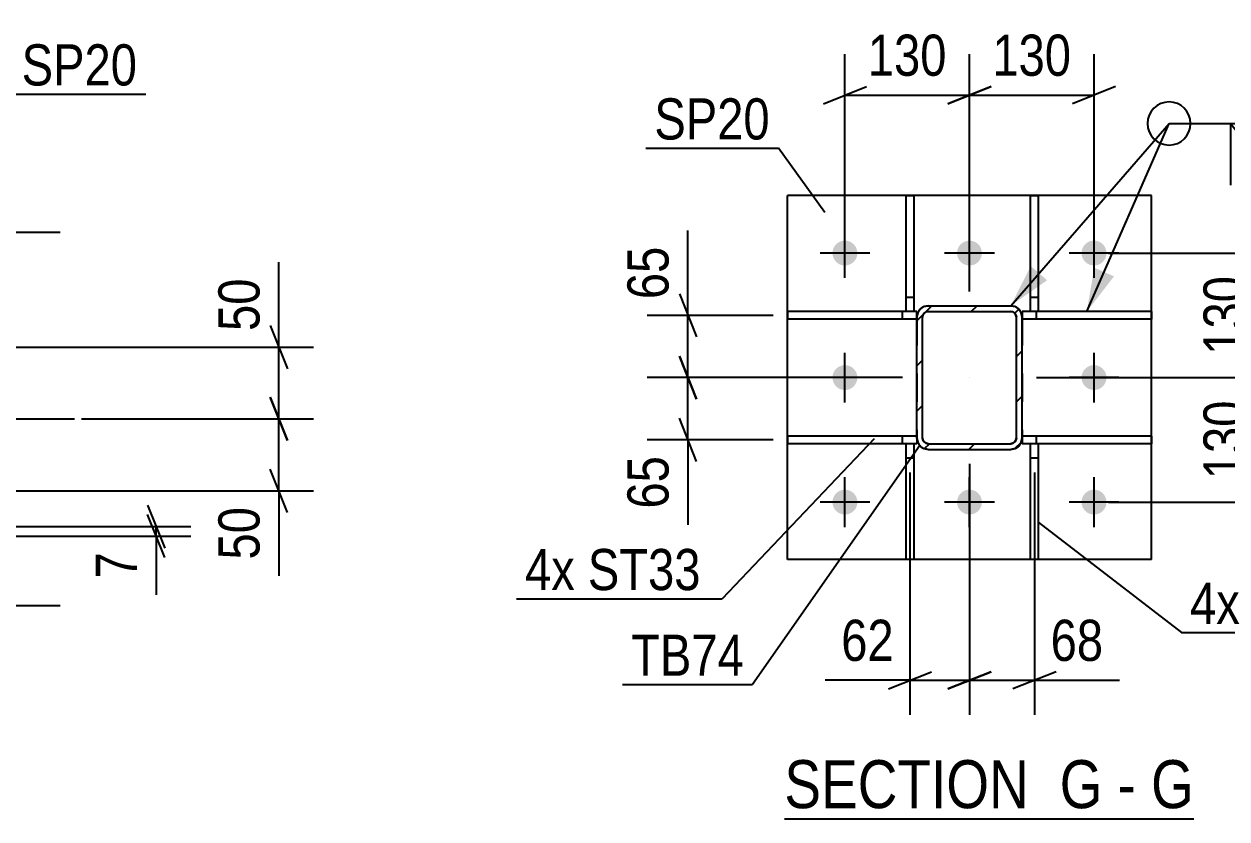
# Model space of a CAD drawing. Header units: millimetres. Extents: x 0 to 841, y 0 to 594.
# Drawn here: x 334.5 to 418.2, y 145 to 200.3 of the extents above; entities that cross this region are included whole.
import ezdxf

# ---------------------------------------------------------------- set-up
doc = ezdxf.new("R2010")
doc.units = ezdxf.units.MM
doc.linetypes.add('DXK_LINE_DOT2', pattern=[3.9198, 1.9599, -1.9599])
doc.linetypes.add('DXK_LINE_DOT3', pattern=[5.9187, 2.979, -0.9799, 0.9799, -0.9799])
doc.styles.add('Arial', font='ARIAL.TTF', dxfattribs={"height": 0.2})
doc.styles.add('Arial Narrow', font='ARIALN.TTF', dxfattribs={"height": 0.2})

# ---------------------------------------------------------------- blocks, each defined once
blk = doc.blocks.new('Unknown-318894806-17 - 2384')
at = {"color": 6, "linetype": 'Continuous'}
blk.add_line((387.39, 144.988), (415.891, 144.988), dxfattribs=at)
at = {"color": 0, "linetype": 'Continuous'}
for points in [[(405.498, 145.738), (405.498, 149.238), (387.39, 149.238), (387.39, 145.738)], [(409.532, 145.738), (409.532, 149.238), (406.548, 149.238), (406.548, 145.738)], [(411.857, 145.738), (411.857, 149.238), (410.582, 149.238), (410.582, 145.738)], [(415.891, 145.738), (415.891, 149.238), (412.907, 149.238), (412.907, 145.738)]]:
    blk.add_wipeout(points, dxfattribs=at)
at = {"color": 7, "linetype": 'Continuous', "style": 'Arial Narrow'}
for s, height, p in [('SECTION ', 3.3405, (387.39, 145.738)), ('G', 3.34, (406.548, 145.738)), ('G', 3.34, (412.907, 145.738)), ('-', 3.34, (410.582, 145.738))]:
    blk.add_text(s, height=height, dxfattribs=at).set_placement(p)
blk = doc.blocks.new('Part-318894806-6589 - 6559')
at = {"color": 2, "linetype": 'Continuous'}
for p, q in [((318.49, 180.336), (309.989, 180.336)), ((327.989, 180.336), (327.096, 180.336)), ((318.479, 165.336), (309.989, 165.336)), ((327.989, 165.336), (327.081, 165.336))]:
    blk.add_line(p, q, dxfattribs=at)
at = {"color": 7, "linetype": 'DXK_LINE_DOT2'}
for p, q in [((309.989, 165.336), (309.989, 180.336)), ((327.096, 180.336), (318.49, 180.336)), ((327.989, 180.336), (327.989, 165.336)), ((327.989, 179.736), (309.989, 179.736)), ((309.989, 165.936), (327.989, 165.936)), ((327.081, 165.336), (318.479, 165.336))]:
    blk.add_line(p, q, dxfattribs=at)
at = {"color": 7, "linetype": 'DXK_LINE_DOT3'}
blk.add_line((299.989, 172.836), (337.989, 172.836), dxfattribs=at)
blk = doc.blocks.new('Bolt-318894806-6635 - 6559')
at = {"linetype": 'Continuous'}
for points in [[(329.989, 184.536), (329.989, 187.136), (327.989, 187.136), (327.989, 184.536)], [(329.989, 184.536), (329.989, 187.136), (327.989, 187.136), (327.989, 184.536)], [(329.989, 184.536), (329.989, 187.136), (327.989, 187.136), (327.989, 184.536)], [(329.989, 171.536), (329.989, 174.136), (327.989, 174.136), (327.989, 171.536)], [(329.989, 171.536), (329.989, 174.136), (327.989, 174.136), (327.989, 171.536)], [(329.989, 158.536), (329.989, 161.136), (327.989, 161.136), (327.989, 158.536)], [(329.989, 158.536), (329.989, 161.136), (327.989, 161.136), (327.989, 158.536)], [(329.989, 158.536), (329.989, 161.136), (327.989, 161.136), (327.989, 158.536)]]:
    blk.add_hatch(color=1, dxfattribs=at).paths.add_polyline_path(points)
at = {"color": 1, "linetype": 'Continuous'}
for p, q in [((327.989, 187.136), (329.989, 187.136)), ((327.989, 187.136), (329.989, 187.136)), ((327.989, 187.136), (329.989, 187.136)), ((326.489, 185.836), (336.989, 185.836)), ((326.489, 185.836), (336.989, 185.836)), ((326.489, 185.836), (336.989, 185.836)), ((327.989, 184.536), (329.989, 184.536)), ((327.989, 184.536), (329.989, 184.536)), ((327.989, 184.536), (329.989, 184.536)), ((327.989, 174.136), (329.989, 174.136)), ((327.989, 174.136), (329.989, 174.136)), ((326.489, 172.836), (336.989, 172.836)), ((326.489, 172.836), (336.989, 172.836)), ((327.989, 171.536), (329.989, 171.536)), ((327.989, 171.536), (329.989, 171.536)), ((327.989, 161.136), (329.989, 161.136)), ((327.989, 161.136), (329.989, 161.136)), ((327.989, 161.136), (329.989, 161.136)), ((326.489, 159.836), (336.989, 159.836)), ((326.489, 159.836), (336.989, 159.836)), ((326.489, 159.836), (336.989, 159.836)), ((327.989, 158.536), (329.989, 158.536)), ((327.989, 158.536), (329.989, 158.536)), ((327.989, 158.536), (329.989, 158.536))]:
    blk.add_line(p, q, dxfattribs=at)
blk = doc.blocks.new('Part-318894806-2395 - 2384')
at = {"color": 2, "linetype": 'Continuous'}
for p, q in [((396.606, 171.638), (387.606, 171.638)), ((387.606, 171.638), (387.606, 171.104)), ((395.863, 171.104), (387.606, 171.104)), ((396.606, 171.104), (396.396, 171.104)), ((396.606, 171.506), (396.606, 171.104))]:
    blk.add_line(p, q, dxfattribs=at)
at = {"color": 7, "linetype": 'DXK_LINE_DOT2'}
for p, q in [((395.606, 171.104), (395.606, 171.638)), ((396.606, 171.506), (396.606, 171.638)), ((396.396, 171.104), (395.863, 171.104))]:
    blk.add_line(p, q, dxfattribs=at)
blk = doc.blocks.new('Part-318894806-2477 - 2384')
at = {"color": 2, "linetype": 'Continuous'}
for p, q in [((412.939, 180.304), (403.94, 180.304)), ((403.94, 180.304), (403.94, 179.904)), ((412.939, 180.304), (412.939, 179.771)), ((412.939, 179.771), (403.94, 179.771))]:
    blk.add_line(p, q, dxfattribs=at)
at = {"color": 7, "linetype": 'DXK_LINE_DOT2'}
for p, q in [((404.94, 179.771), (404.94, 180.304)), ((403.94, 179.904), (403.94, 179.771))]:
    blk.add_line(p, q, dxfattribs=at)
blk = doc.blocks.new('Part-318894806-2469 - 2384')
at = {"color": 2, "linetype": 'Continuous'}
for p, q in [((404.528, 180.311), (404.529, 188.371)), ((404.529, 188.371), (405.062, 188.371)), ((405.062, 188.371), (405.062, 180.311)), ((405.062, 180.311), (404.528, 180.311))]:
    blk.add_line(p, q, dxfattribs=at)
at = {"color": 7, "linetype": 'DXK_LINE_DOT2'}
blk.add_line((404.528, 181.311), (405.062, 181.311), dxfattribs=at)
blk = doc.blocks.new('Part-318894806-2487 - 2384')
at = {"color": 2, "linetype": 'Continuous'}
for p, q in [((404.529, 163.038), (404.529, 171.111)), ((404.529, 171.111), (405.062, 171.111)), ((405.062, 171.111), (405.062, 163.038)), ((405.062, 163.038), (404.529, 163.038))]:
    blk.add_line(p, q, dxfattribs=at)
at = {"color": 7, "linetype": 'DXK_LINE_DOT2'}
blk.add_line((404.529, 170.111), (405.062, 170.111), dxfattribs=at)
blk = doc.blocks.new('Bolt-318894806-2471 - 2384')
at = {"linetype": 'Continuous'}
for points in [[(390.739, 184.373, -1), (392.472, 184.373, -1)], [(399.406, 184.373, -1), (401.139, 184.373, -1)], [(408.072, 184.373, -1), (409.806, 184.373, -1)], [(390.739, 175.706, -1), (392.472, 175.706, -1)], [(408.072, 175.706, -1), (409.806, 175.706, -1)], [(390.739, 167.039, -1), (392.472, 167.039, -1)], [(399.406, 167.039, -1), (401.139, 167.039, -1)], [(408.072, 167.039, -1), (409.806, 167.039, -1)]]:
    blk.add_hatch(color=1, dxfattribs=at).paths.add_polyline_path(points)
at = {"color": 1, "linetype": 'Continuous'}
for p, q in [((391.606, 182.639), (391.606, 186.106)), ((400.272, 182.639), (400.272, 186.106)), ((408.939, 182.639), (408.939, 186.106)), ((393.339, 184.373), (389.872, 184.373)), ((402.006, 184.373), (398.539, 184.373)), ((410.672, 184.373), (407.206, 184.373)), ((391.606, 173.973), (391.606, 177.439)), ((408.939, 173.973), (408.939, 177.439)), ((393.339, 175.706), (389.872, 175.706)), ((410.672, 175.706), (407.206, 175.706)), ((391.606, 165.306), (391.606, 168.773)), ((400.272, 165.306), (400.272, 168.773)), ((408.939, 165.306), (408.939, 168.773)), ((393.339, 167.039), (389.872, 167.039)), ((402.006, 167.039), (398.539, 167.039)), ((410.672, 167.039), (407.206, 167.039))]:
    blk.add_line(p, q, dxfattribs=at)
blk = doc.blocks.new('Part-318894806-2492 - 2384')
at = {"color": 2, "linetype": 'Continuous'}
for p, q in [((395.862, 180.311), (395.862, 188.371)), ((395.862, 188.371), (396.396, 188.371)), ((396.396, 188.371), (396.395, 180.311)), ((396.395, 180.311), (395.862, 180.311))]:
    blk.add_line(p, q, dxfattribs=at)
at = {"color": 7, "linetype": 'DXK_LINE_DOT2'}
blk.add_line((395.862, 181.311), (396.395, 181.311), dxfattribs=at)
blk = doc.blocks.new('Part-318894806-2507 - 2384')
at = {"linetype": 'Continuous'}
h = blk.add_hatch(dxfattribs=at)
h.set_pattern_fill('', scale=0.7, style=0, pattern_type=0)
h.set_pattern_definition([(45, (403.7048, 180.4718), (-1.57154, 1.57154), [])])
h.paths.add_polyline_path([(403.878, 180.212), (403.705, 180.472), (403.445, 180.645), (403.139, 180.706), (397.406, 180.706), (397.1, 180.645), (396.84, 180.472), (396.667, 180.212), (396.606, 179.906), (396.606, 171.506), (396.667, 171.2), (396.84, 170.94), (397.1, 170.767), (397.406, 170.706), (403.139, 170.706), (403.445, 170.767), (403.705, 170.94), (403.878, 171.2), (403.939, 171.506), (403.939, 179.906)])
h.paths.add_polyline_path([(403.539, 171.506), (403.509, 171.353), (403.422, 171.223), (403.292, 171.137), (403.139, 171.106), (397.406, 171.106), (397.253, 171.137), (397.123, 171.223), (397.036, 171.353), (397.006, 171.506), (397.006, 179.906), (397.036, 180.059), (397.123, 180.189), (397.253, 180.276), (397.406, 180.306), (403.139, 180.306), (403.292, 180.276), (403.422, 180.189), (403.509, 180.059), (403.539, 179.906)])
at = {"color": 7, "linetype": 'DXK_LINE_DOT2'}
for p, q in [((396.606, 179.906), (396.667, 180.212)), ((397.036, 180.059), (397.006, 179.906)), ((397.123, 180.189), (397.036, 180.059)), ((397.1, 180.645), (397.406, 180.706)), ((397.253, 180.276), (397.123, 180.189)), ((397.406, 180.306), (397.253, 180.276)), ((397.406, 180.706), (403.139, 180.706)), ((397.406, 180.306), (403.139, 180.306)), ((403.139, 180.706), (403.445, 180.645)), ((403.292, 180.276), (403.139, 180.306)), ((403.422, 180.189), (403.292, 180.276)), ((403.509, 180.059), (403.422, 180.189)), ((403.539, 179.906), (403.509, 180.059)), ((403.878, 180.212), (403.939, 179.906)), ((396.606, 179.906), (396.606, 171.506)), ((397.006, 171.506), (397.006, 179.906)), ((403.539, 171.506), (403.539, 179.906)), ((403.939, 179.906), (403.939, 171.506)), ((396.667, 171.2), (396.606, 171.506)), ((397.006, 171.506), (397.036, 171.353)), ((397.036, 171.353), (397.123, 171.223)), ((397.406, 170.706), (397.1, 170.767)), ((397.123, 171.223), (397.253, 171.137)), ((397.253, 171.137), (397.406, 171.106)), ((397.406, 171.106), (403.139, 171.106)), ((403.139, 171.106), (403.292, 171.137)), ((403.445, 170.767), (403.139, 170.706)), ((403.292, 171.137), (403.422, 171.223)), ((403.422, 171.223), (403.509, 171.353)), ((403.509, 171.353), (403.539, 171.506)), ((403.939, 171.506), (403.878, 171.2)), ((397.406, 170.706), (403.139, 170.706))]:
    blk.add_line(p, q, dxfattribs=at)
at = {"color": 2, "linetype": 'Continuous'}
for p, q in [((396.667, 180.212), (396.606, 179.906)), ((397.006, 179.906), (397.036, 180.059)), ((397.036, 180.059), (397.123, 180.189)), ((397.406, 180.706), (397.1, 180.645)), ((397.123, 180.189), (397.253, 180.276)), ((397.253, 180.276), (397.406, 180.306)), ((397.406, 180.706), (403.139, 180.706)), ((397.406, 180.306), (403.139, 180.306)), ((403.445, 180.645), (403.139, 180.706)), ((403.139, 180.306), (403.292, 180.276)), ((403.292, 180.276), (403.422, 180.189)), ((403.422, 180.189), (403.509, 180.059)), ((403.509, 180.059), (403.539, 179.906)), ((403.939, 179.906), (403.878, 180.212)), ((396.606, 171.506), (396.606, 179.906)), ((397.006, 171.506), (397.006, 179.906)), ((403.539, 171.506), (403.539, 179.906)), ((403.939, 171.506), (403.939, 179.906)), ((396.606, 171.506), (396.667, 171.2)), ((397.036, 171.353), (397.006, 171.506)), ((397.123, 171.223), (397.036, 171.353)), ((397.1, 170.767), (397.406, 170.706)), ((397.253, 171.137), (397.123, 171.223)), ((397.406, 171.106), (397.253, 171.137)), ((397.406, 171.106), (403.139, 171.106)), ((403.292, 171.137), (403.139, 171.106)), ((403.139, 170.706), (403.445, 170.767)), ((403.422, 171.223), (403.292, 171.137)), ((403.509, 171.353), (403.422, 171.223)), ((403.539, 171.506), (403.509, 171.353)), ((403.878, 171.2), (403.939, 171.506)), ((397.406, 170.706), (403.139, 170.706))]:
    blk.add_line(p, q, dxfattribs=at)
at = {"color": 7, "linetype": 'DXK_LINE_DOT3'}
blk.add_line((400.272, 175.706), (400.272, 175.706), dxfattribs=at)
at = {"color": 7, "linetype": 'DXK_LINE_DOT2'}
for centre, start, end in [((397.406, 179.906), 112.50001, 157.50001), ((403.139, 179.906), 22.50001, 67.50001), ((397.406, 171.506), 202.50001, 247.50001), ((403.139, 171.506), 292.50001, 337.50001)]:
    blk.add_arc(centre, 0.8, start, end, dxfattribs=at)
at = {"color": 2, "linetype": 'Continuous'}
for centre, start, end in [((397.406, 179.906), 112.50001, 157.50001), ((403.139, 179.906), 22.50001, 67.50001), ((397.406, 171.506), 202.50001, 247.50001), ((403.139, 171.506), 292.50001, 337.50001)]:
    blk.add_arc(centre, 0.8, start, end, dxfattribs=at)
blk = doc.blocks.new('Part-318894806-2544 - 2384')
at = {"color": 2, "linetype": 'Continuous'}
for p, q in [((412.939, 171.638), (403.94, 171.638)), ((412.939, 171.638), (412.939, 171.104)), ((403.94, 171.508), (403.94, 171.104)), ((404.529, 171.104), (403.94, 171.104)), ((412.939, 171.104), (405.062, 171.104))]:
    blk.add_line(p, q, dxfattribs=at)
at = {"color": 7, "linetype": 'DXK_LINE_DOT2'}
for p, q in [((403.94, 171.638), (403.94, 171.508)), ((404.94, 171.104), (404.94, 171.638)), ((405.062, 171.104), (404.529, 171.104))]:
    blk.add_line(p, q, dxfattribs=at)
blk = doc.blocks.new('Part-318894806-2549 - 2384')
at = {"color": 2, "linetype": 'Continuous'}
for p, q in [((387.606, 163.039), (387.606, 188.373)), ((412.939, 188.373), (387.606, 188.373)), ((412.939, 163.039), (412.939, 188.373)), ((412.939, 163.039), (387.606, 163.039))]:
    blk.add_line(p, q, dxfattribs=at)
blk = doc.blocks.new('Part-318894806-2560 - 2384')
at = {"color": 2, "linetype": 'Continuous'}
for p, q in [((396.606, 180.304), (387.606, 180.304)), ((387.606, 180.304), (387.606, 179.771)), ((396.606, 179.906), (396.606, 180.304)), ((396.606, 179.771), (387.606, 179.771))]:
    blk.add_line(p, q, dxfattribs=at)
at = {"color": 7, "linetype": 'DXK_LINE_DOT2'}
for p, q in [((395.606, 179.771), (395.606, 180.304)), ((396.606, 179.906), (396.606, 179.771))]:
    blk.add_line(p, q, dxfattribs=at)
blk = doc.blocks.new('Part-318894806-2565 - 2384')
at = {"color": 2, "linetype": 'Continuous'}
for p, q in [((395.862, 163.038), (395.863, 171.111)), ((395.863, 171.111), (396.396, 171.111)), ((396.396, 171.111), (396.396, 163.038)), ((396.396, 163.038), (395.862, 163.038))]:
    blk.add_line(p, q, dxfattribs=at)
at = {"color": 7, "linetype": 'DXK_LINE_DOT2'}
blk.add_line((395.863, 170.111), (396.396, 170.111), dxfattribs=at)
blk = doc.blocks.new('StraightDimension-318894806-6791 - 6559')
at = {"color": 7, "linetype": 'Continuous'}
for p, q in [((351.619, 174.333), (352.819, 171.333)), ((338.469, 172.833), (354.619, 172.833)), ((352.219, 167.825), (352.219, 172.833)), ((352.819, 166.325), (351.619, 169.325)), ((304.989, 167.825), (354.619, 167.825)), ((352.219, 167.825), (352.219, 161.919)), ((352.219, 167.825), (352.219, 161.919))]:
    blk.add_line(p, q, dxfattribs=at)
at = {"color": 0}
blk.add_wipeout([(351.469, 167.3), (347.269, 167.3), (347.269, 162.443), (351.469, 162.444)], dxfattribs=at)
at = {"color": 3, "style": 'Arial Narrow'}
blk.add_text('50', height=2.8633, rotation=90.00021, dxfattribs=at).set_placement((350.869, 163.044))
blk = doc.blocks.new('StraightDimension-318894806-6750 - 6559')
at = {"color": 7, "linetype": 'Continuous'}
for p, q in [((343.081, 166.836), (344.281, 163.836)), ((344.281, 163.175), (343.081, 166.175)), ((328.989, 165.336), (346.081, 165.336)), ((343.681, 164.675), (343.681, 165.336)), ((310.989, 164.675), (346.081, 164.675)), ((343.681, 164.675), (343.681, 160.597)), ((343.681, 164.675), (343.681, 160.597))]:
    blk.add_line(p, q, dxfattribs=at)
at = {"color": 0}
blk.add_wipeout([(342.931, 164.15), (338.731, 164.15), (338.731, 161.122), (342.931, 161.122)], dxfattribs=at)
at = {"color": 3, "style": 'Arial Narrow'}
blk.add_text('7', height=2.863, rotation=90.00021, dxfattribs=at).set_placement((342.331, 161.722))
blk = doc.blocks.new('StraightDimension-318894806-6783 - 6559')
at = {"color": 7, "linetype": 'Continuous'}
for p, q in [((352.219, 177.825), (352.219, 183.731)), ((352.219, 177.825), (352.219, 183.731)), ((351.619, 179.325), (352.819, 176.325)), ((304.989, 177.825), (354.619, 177.825)), ((352.219, 172.833), (352.219, 177.825)), ((352.819, 171.333), (351.619, 174.333)), ((338.469, 172.833), (354.619, 172.833))]:
    blk.add_line(p, q, dxfattribs=at)
at = {"color": 0}
blk.add_wipeout([(351.469, 183.206), (347.269, 183.206), (347.269, 178.35), (351.469, 178.35)], dxfattribs=at)
at = {"color": 3, "style": 'Arial Narrow'}
blk.add_text('50', height=2.8633, rotation=90.00021, dxfattribs=at).set_placement((350.869, 178.95))
blk = doc.blocks.new('StraightDimension-318894806-2626 - 2384')
at = {"color": 7, "linetype": 'Continuous'}
for p, q in [((420.167, 177.206), (421.367, 174.206)), ((404.939, 175.706), (423.167, 175.706)), ((420.767, 167.039), (420.767, 175.706)), ((421.367, 165.539), (420.167, 168.539)), ((409.939, 167.039), (423.167, 167.039))]:
    blk.add_line(p, q, dxfattribs=at)
at = {"color": 0}
blk.add_wipeout([(420.017, 174.715), (415.817, 174.715), (415.817, 168.031), (420.017, 168.031)], dxfattribs=at)
at = {"color": 3, "style": 'Arial Narrow'}
blk.add_text('130', height=2.8633, rotation=90.00021, dxfattribs=at).set_placement((419.417, 168.631))
blk = doc.blocks.new('StraightDimension-318894806-2594 - 2384')
at = {"color": 7, "linetype": 'Continuous'}
for p, q in [((400.272, 181.706), (400.272, 198.211)), ((408.939, 185.373), (408.939, 198.211)), ((398.772, 194.761), (401.772, 195.961)), ((410.439, 195.961), (407.439, 194.761)), ((400.272, 195.361), (408.939, 195.361))]:
    blk.add_line(p, q, dxfattribs=at)
at = {"color": 0}
blk.add_wipeout([(407.948, 196.111), (407.948, 200.311), (401.264, 200.311), (401.264, 196.111)], dxfattribs=at)
at = {"color": 3, "style": 'Arial Narrow'}
blk.add_text('130', height=2.8633, dxfattribs=at).set_placement((401.864, 196.711))
blk = doc.blocks.new('StraightDimension-318894806-2575 - 2384')
at = {"color": 7, "linetype": 'Continuous'}
for p, q in [((396.129, 169.111), (396.129, 152.238)), ((400.272, 169.706), (400.272, 152.238)), ((394.629, 154.038), (397.629, 155.238)), ((401.772, 155.238), (398.772, 154.038)), ((396.129, 154.638), (390.223, 154.638)), ((396.129, 154.638), (390.223, 154.638)), ((396.129, 154.638), (400.272, 154.638))]:
    blk.add_line(p, q, dxfattribs=at)
at = {"color": 0}
blk.add_wipeout([(395.604, 155.388), (395.604, 159.588), (390.748, 159.588), (390.748, 155.388)], dxfattribs=at)
at = {"color": 3, "style": 'Arial Narrow'}
blk.add_text('62', height=2.8633, dxfattribs=at).set_placement((391.348, 155.988))
blk = doc.blocks.new('StraightDimension-318894806-2584 - 2384')
at = {"color": 7, "linetype": 'Continuous'}
for p, q in [((400.272, 169.706), (400.272, 152.238)), ((404.795, 169.111), (404.795, 152.238)), ((398.772, 154.038), (401.772, 155.238)), ((406.295, 155.238), (403.295, 154.038)), ((400.272, 154.638), (404.795, 154.638)), ((404.795, 154.638), (410.702, 154.638)), ((404.795, 154.638), (410.702, 154.638))]:
    blk.add_line(p, q, dxfattribs=at)
at = {"color": 0}
blk.add_wipeout([(410.177, 155.388), (410.177, 159.588), (405.32, 159.588), (405.32, 155.388)], dxfattribs=at)
at = {"color": 3, "style": 'Arial Narrow'}
blk.add_text('68', height=2.8633, dxfattribs=at).set_placement((405.92, 155.988))
blk = doc.blocks.new('StraightDimension-318894806-2603 - 2384')
at = {"color": 7, "linetype": 'Continuous'}
for p, q in [((391.606, 185.373), (391.606, 198.211)), ((400.272, 181.706), (400.272, 198.211)), ((390.106, 194.761), (393.106, 195.961)), ((401.772, 195.961), (398.772, 194.761)), ((391.606, 195.361), (400.272, 195.361))]:
    blk.add_line(p, q, dxfattribs=at)
at = {"color": 0}
blk.add_wipeout([(399.281, 196.111), (399.281, 200.311), (392.597, 200.311), (392.597, 196.111)], dxfattribs=at)
at = {"color": 3, "style": 'Arial Narrow'}
blk.add_text('130', height=2.8633, dxfattribs=at).set_placement((393.197, 196.711))
blk = doc.blocks.new('StraightDimension-318894806-2613 - 2384')
at = {"color": 7, "linetype": 'Continuous'}
for p, q in [((380.082, 177.206), (381.282, 174.206)), ((395.606, 175.706), (377.832, 175.706)), ((380.682, 171.371), (380.682, 175.706)), ((381.282, 169.871), (380.082, 172.871)), ((386.606, 171.371), (377.832, 171.371)), ((380.682, 171.371), (380.682, 165.465)), ((380.682, 171.371), (380.682, 165.465))]:
    blk.add_line(p, q, dxfattribs=at)
at = {"color": 0}
blk.add_wipeout([(379.932, 170.846), (375.732, 170.846), (375.732, 165.99), (379.932, 165.99)], dxfattribs=at)
at = {"color": 3, "style": 'Arial Narrow'}
blk.add_text('65', height=2.8633, rotation=90.00021, dxfattribs=at).set_placement((379.332, 166.59))
blk = doc.blocks.new('StraightDimension-318894806-2619 - 2384')
at = {"color": 7, "linetype": 'Continuous'}
for p, q in [((380.682, 180.038), (380.682, 185.944)), ((380.682, 180.038), (380.682, 185.944)), ((380.082, 181.538), (381.282, 178.538)), ((386.606, 180.038), (377.832, 180.038)), ((380.682, 175.706), (380.682, 180.038)), ((381.282, 174.206), (380.082, 177.206)), ((395.606, 175.706), (377.832, 175.706))]:
    blk.add_line(p, q, dxfattribs=at)
at = {"color": 0}
blk.add_wipeout([(379.932, 185.419), (375.732, 185.419), (375.732, 180.563), (379.932, 180.563)], dxfattribs=at)
at = {"color": 3, "style": 'Arial Narrow'}
blk.add_text('65', height=2.8633, rotation=90.00021, dxfattribs=at).set_placement((379.332, 181.163))
blk = doc.blocks.new('StraightDimension-318894806-2636 - 2384')
at = {"color": 7, "linetype": 'Continuous'}
for p, q in [((420.167, 185.873), (421.367, 182.873)), ((409.939, 184.373), (423.167, 184.373)), ((420.767, 175.706), (420.767, 184.373)), ((421.367, 174.206), (420.167, 177.206)), ((404.939, 175.706), (423.167, 175.706))]:
    blk.add_line(p, q, dxfattribs=at)
at = {"color": 0}
blk.add_wipeout([(420.017, 183.382), (415.817, 183.382), (415.817, 176.697), (420.017, 176.697)], dxfattribs=at)
at = {"color": 3, "style": 'Arial Narrow'}
blk.add_text('130', height=2.8633, rotation=90.00021, dxfattribs=at).set_placement((419.417, 177.297))
blk = doc.blocks.new('Mark-318894806-6724 - 6559')
at = {"color": 30, "linetype": 'Continuous'}
for p, q in [((328.715, 189.31), (333.714, 195.437)), ((333.714, 195.437), (342.953, 195.437))]:
    blk.add_line(p, q, dxfattribs=at)
at = {"color": 0}
blk.add_wipeout([(342.353, 196.037), (342.353, 199.037), (334.314, 199.037), (334.314, 196.037)], dxfattribs=at)
blk.add_wipeout([(342.353, 196.037), (342.353, 199.037), (334.314, 199.037), (334.314, 196.037)], dxfattribs=at)
at = {"color": 3, "style": 'Arial Narrow'}
blk.add_text('SP20', height=2.8633, dxfattribs=at).set_placement((334.314, 196.037))
blk = doc.blocks.new('Mark-318894806-2503 - 2384')
at = {"color": 30, "linetype": 'Continuous'}
for p in [(396.822, 170.99), (376.127, 154.349)]:
    blk.add_line(p, (385.182, 154.349), dxfattribs=at)
at = {"color": 0}
blk.add_wipeout([(384.582, 154.949), (384.582, 157.949), (376.727, 157.949), (376.727, 154.949)], dxfattribs=at)
blk.add_wipeout([(384.582, 154.949), (384.582, 157.949), (376.727, 157.949), (376.727, 154.949)], dxfattribs=at)
at = {"color": 3, "style": 'Arial Narrow'}
blk.add_text('TB74', height=2.8633, dxfattribs=at).set_placement((376.727, 154.949))
blk = doc.blocks.new('WeldMark-318894806-2646 - 2384')
at = {"linetype": 'Continuous'}
for points in [[(405.673, 182.478), (403.139, 180.706), (404.541, 183.462)], [(410.329, 182.752), (408.439, 180.304), (408.954, 183.354)]]:
    blk.add_hatch(color=30, dxfattribs=at).paths.add_polyline_path(points)
at = {"color": 30, "linetype": 'Continuous'}
for p, q in [((403.139, 180.706), (414.162, 193.39)), ((408.439, 180.304), (414.162, 193.39)), ((414.162, 193.39), (423.162, 193.39))]:
    blk.add_line(p, q, dxfattribs=at)
at = {"color": 3, "linetype": 'Continuous'}
for q in [(421.877, 189.104), (418.448, 189.104)]:
    blk.add_line((418.448, 193.39), q, dxfattribs=at)
for start, end in [(90, 270), (270, 90)]:
    blk.add_arc((414.162, 193.39), 1.5, start, end, dxfattribs=at)
at = {"color": 0, "linetype": 'Continuous'}
blk.add_wipeout([(434.538, 192.49), (434.538, 195.49), (426.762, 195.49), (426.762, 192.49)], dxfattribs=at)
blk.add_wipeout([(434.538, 192.49), (434.538, 195.49), (426.762, 195.49), (426.762, 192.49)], dxfattribs=at)
at = {"color": 3, "linetype": 'Continuous'}
for q in [(427.448, 197.675), (427.448, 189.104)]:
    blk.add_line((423.162, 193.39), q, dxfattribs=at)
at = {"color": 3, "linetype": 'Continuous', "style": 'Arial'}
blk.add_text('TYP', height=2.8652, dxfattribs=at).set_placement((426.762, 192.49))
blk = doc.blocks.new('Mark-318894806-2545 - 2384')
at = {"color": 30, "linetype": 'Continuous'}
for p in [(377.742, 191.676), (390.204, 187.197)]:
    blk.add_line(p, (386.981, 191.676), dxfattribs=at)
at = {"color": 0}
blk.add_wipeout([(386.381, 192.276), (386.381, 195.276), (378.342, 195.276), (378.342, 192.276)], dxfattribs=at)
blk.add_wipeout([(386.381, 192.276), (386.381, 195.276), (378.342, 195.276), (378.342, 192.276)], dxfattribs=at)
at = {"color": 3, "style": 'Arial Narrow'}
blk.add_text('SP20', height=2.8633, dxfattribs=at).set_placement((378.342, 192.276))
blk = doc.blocks.new('MarkSet-318894806-2697 - 2384')
at = {"color": 30, "linetype": 'Continuous'}
for p, q in [((405.051, 165.648), (415.019, 157.963)), ((415.019, 157.963), (429.345, 157.963))]:
    blk.add_line(p, q, dxfattribs=at)
at = {"color": 0}
for points in [[(419.09, 158.563), (419.09, 161.563), (415.619, 161.563), (415.619, 158.563)], [(427.845, 158.563), (427.845, 161.563), (419.99, 161.563), (419.99, 158.563)]]:
    blk.add_wipeout(points, dxfattribs=at)
for points in [[(419.09, 158.563), (419.09, 161.563), (415.619, 161.563), (415.619, 158.563)], [(427.845, 158.563), (427.845, 161.563), (419.99, 161.563), (419.99, 158.563)]]:
    blk.add_wipeout(points, dxfattribs=at)
at = {"color": 3, "style": 'Arial Narrow'}
for s, p in [('4x', (415.619, 158.563)), ('ST32', (419.99, 158.563))]:
    blk.add_text(s, height=2.8633, dxfattribs=at).set_placement(p)
blk = doc.blocks.new('MarkSet-318894806-2727 - 2384')
at = {"color": 30, "linetype": 'Continuous'}
for p in [(393.644, 171.44), (368.743, 160.314)]:
    blk.add_line(p, (383.069, 160.314), dxfattribs=at)
at = {"color": 0}
for points in [[(372.814, 160.914), (372.814, 163.914), (369.343, 163.914), (369.343, 160.914)], [(381.569, 160.914), (381.569, 163.914), (373.714, 163.914), (373.714, 160.914)]]:
    blk.add_wipeout(points, dxfattribs=at)
for points in [[(372.814, 160.914), (372.814, 163.914), (369.343, 163.914), (369.343, 160.914)], [(381.569, 160.914), (381.569, 163.914), (373.714, 163.914), (373.714, 160.914)]]:
    blk.add_wipeout(points, dxfattribs=at)
at = {"color": 3, "style": 'Arial Narrow'}
for s, p in [('4x', (369.343, 160.914)), ('ST33', (373.714, 160.914))]:
    blk.add_text(s, height=2.8633, dxfattribs=at).set_placement(p)

msp = doc.modelspace()

# ---------------------------------------------------------------- block references
for name in ['Mark-318894806-6724 - 6559', 'Part-318894806-2549 - 2384', 'Part-318894806-2492 - 2384', 'Part-318894806-2469 - 2384', 'Bolt-318894806-6635 - 6559', 'Bolt-318894806-2471 - 2384', 'Part-318894806-6589 - 6559', 'Part-318894806-2560 - 2384', 'Part-318894806-2507 - 2384', 'Part-318894806-2477 - 2384', 'Part-318894806-2395 - 2384', 'Part-318894806-2544 - 2384', 'Part-318894806-2565 - 2384', 'Part-318894806-2487 - 2384', 'Unknown-318894806-17 - 2384']:
    msp.add_blockref(name, (0, 0))

# ---------------------------------------------------------------- next in the draw order: block references
for name in ['StraightDimension-318894806-2594 - 2384', 'StraightDimension-318894806-2626 - 2384', 'StraightDimension-318894806-6791 - 6559', 'StraightDimension-318894806-2575 - 2384']:
    msp.add_blockref(name, (0, 0))

# ---------------------------------------------------------------- next in the draw order: block references
for name in ['StraightDimension-318894806-2603 - 2384', 'StraightDimension-318894806-2636 - 2384', 'StraightDimension-318894806-6783 - 6559', 'StraightDimension-318894806-2613 - 2384', 'StraightDimension-318894806-2584 - 2384', 'StraightDimension-318894806-6750 - 6559']:
    msp.add_blockref(name, (0, 0))

# ---------------------------------------------------------------- next in the draw order: block references
for name in ['WeldMark-318894806-2646 - 2384', 'Mark-318894806-2545 - 2384', 'StraightDimension-318894806-2619 - 2384', 'Mark-318894806-2503 - 2384', 'MarkSet-318894806-2697 - 2384']:
    msp.add_blockref(name, (0, 0))

# ---------------------------------------------------------------- next in the draw order: block references
msp.add_blockref('MarkSet-318894806-2727 - 2384', (0, 0))

doc.saveas('drawing.dxf')
